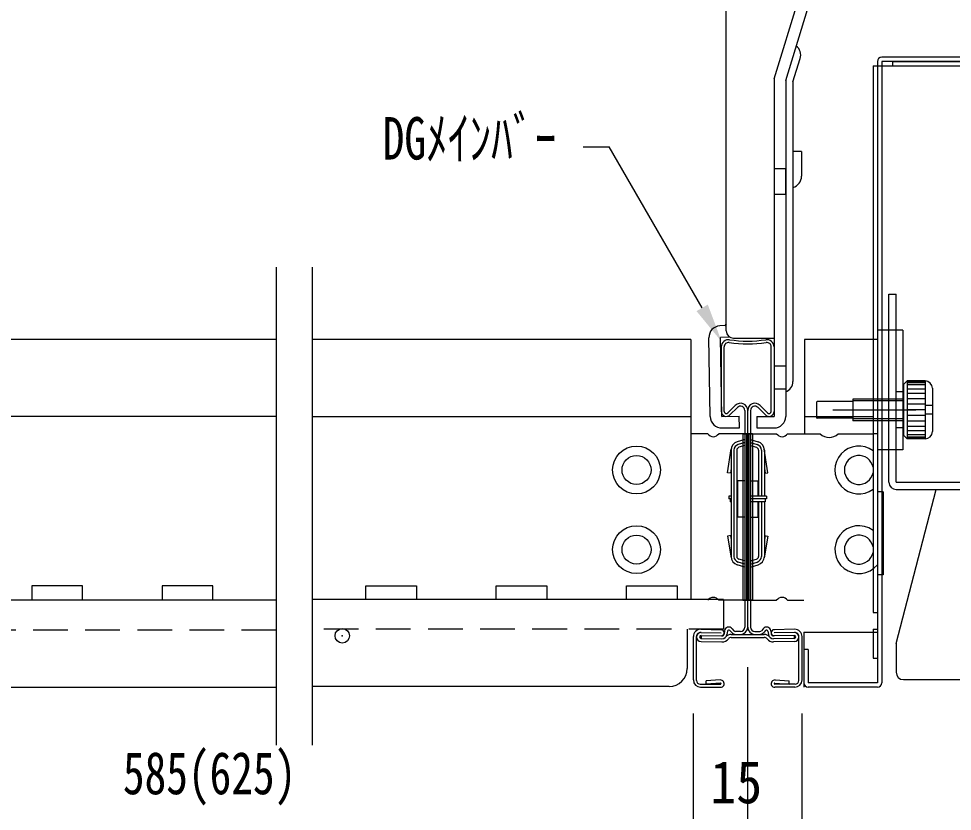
# Model space of a CAD drawing. Units: millimetres on the paper. Extents: x -213 to 192, y -129 to 153.
# Drawn here: x -137.05 to -104.82, y -101.04 to -73.67 of the extents above; entities that cross this region are included whole.
import ezdxf
from ezdxf.enums import TextEntityAlignment as Align

# ---------------------------------------------------------------- set-up
doc = ezdxf.new("R2010")
doc.units = ezdxf.units.MM
doc.header["$PDMODE"] = 32
doc.header["$PDSIZE"] = 0.5
doc.linetypes.add('DASHED1', pattern=[1.8, 1.2, -0.6])
for name, color, linetype in [('0-0_○注記', 134, 'Continuous'), ('0-4_○ﾒｲﾝTﾊﾞｰ', 134, 'Continuous'), ('0-5_○ﾀﾞｲﾛｰﾄﾝ', 134, 'Continuous'), ('0-6_○ｸﾛｽTﾊﾞｰ1200', 134, 'Continuous'), ('0-7_○Tﾊﾝｶﾞｰ', 134, 'Continuous'), ('0-8_○その他', 134, 'Continuous'), ('0-F_○照明器具', 134, 'Continuous')]:
    doc.layers.add(name, color=color, linetype=linetype)
doc.styles.add('ＭＳ ゴシック', font='')
doc.styles.get('ＭＳ ゴシック').set_extended_font_data('MS Gothic')

msp = doc.modelspace()

# ---------------------------------------------------------------- linework, layer by layer
at = {"layer": '0-0_○注記'}
for p, q in [((-117.567, -78.09), (-116.667, -78.09)), ((-113.455, -83.654), (-116.667, -78.09)), ((-111.881, -105.521), (-111.881, -96.059)), ((-113.756, -101.398), (-113.756, -97.661)), ((-110.006, -101.398), (-110.006, -97.661))]:
    msp.add_line(p, q, dxfattribs=at)
msp.add_point((-125.878, -94.976), dxfattribs=at)
msp.add_solid([(-113.26, -83.541), (-113.65, -83.766), (-112.78, -84.823)], dxfattribs=at)
at = {"layer": '0-4_○ﾒｲﾝTﾊﾞｰ'}
for p, q in [((-112.796, -85.001), (-112.796, -87.226)), ((-112.696, -87.226), (-112.696, -85.001)), ((-111.071, -87.226), (-111.071, -85.001)), ((-110.971, -85.001), (-110.971, -87.151)), ((-110.971, -85.001), (-110.971, -87.226)), ((-112.31, -87.021), (-112.568, -87.279)), ((-111.456, -87.021), (-111.199, -87.279)), ((-112.497, -87.35), (-112.239, -87.092)), ((-111.983, -87.198), (-111.983, -94.676)), ((-111.883, -94.676), (-111.883, -87.198)), ((-111.783, -87.198), (-111.783, -94.676)), ((-111.269, -87.35), (-111.527, -87.092)), ((-111.983, -88.201), (-112.241, -88.276)), ((-111.983, -88.305), (-112.214, -88.372)), ((-111.783, -88.201), (-111.525, -88.276)), ((-111.783, -88.305), (-111.553, -88.372)), ((-112.581, -89.346), (-112.455, -88.519)), ((-112.458, -88.564), (-112.458, -92.238)), ((-112.358, -88.564), (-112.358, -92.238)), ((-112.258, -88.564), (-112.258, -92.238)), ((-111.983, -88.409), (-112.186, -88.468)), ((-111.783, -88.409), (-111.58, -88.468)), ((-111.508, -88.564), (-111.508, -90.151)), ((-111.408, -88.564), (-111.408, -90.151)), ((-111.185, -89.346), (-111.312, -88.519)), ((-111.308, -88.564), (-111.308, -90.151)), ((-112.458, -89.205), (-112.482, -89.361)), ((-111.308, -89.205), (-111.284, -89.361)), ((-112.458, -89.365), (-112.581, -89.346)), ((-111.308, -89.365), (-111.185, -89.346)), ((-112.233, -89.626), (-112.233, -90.876)), ((-111.983, -89.626), (-112.233, -89.626)), ((-112.533, -90.151), (-112.533, -90.251)), ((-112.458, -90.151), (-112.533, -90.151)), ((-111.233, -90.151), (-111.783, -90.151)), ((-111.233, -90.151), (-111.233, -90.251)), ((-112.458, -90.251), (-112.533, -90.251)), ((-112.483, -90.251), (-112.483, -90.351)), ((-112.458, -90.351), (-112.483, -90.351)), ((-111.233, -90.251), (-111.783, -90.251)), ((-111.283, -90.351), (-111.783, -90.351)), ((-111.533, -90.351), (-111.533, -90.876)), ((-111.508, -90.351), (-111.508, -92.238)), ((-111.408, -90.351), (-111.408, -92.238)), ((-111.308, -90.351), (-111.308, -92.238)), ((-111.283, -90.251), (-111.283, -90.351)), ((-111.983, -90.876), (-112.233, -90.876)), ((-111.783, -90.876), (-111.533, -90.876)), ((-112.458, -91.514), (-112.58, -91.534)), ((-112.58, -91.534), (-112.454, -92.288)), ((-112.482, -91.518), (-112.458, -91.659)), ((-111.186, -91.534), (-111.312, -92.288)), ((-111.308, -91.514), (-111.186, -91.534)), ((-111.284, -91.518), (-111.308, -91.659)), ((-111.983, -92.497), (-112.214, -92.431)), ((-111.983, -92.393), (-112.186, -92.334)), ((-111.783, -92.393), (-111.58, -92.334)), ((-111.783, -92.497), (-111.553, -92.431)), ((-111.983, -92.601), (-112.241, -92.527)), ((-111.783, -92.601), (-111.525, -92.527)), ((-113.504, -94.751), (-112.799, -94.764)), ((-112.418, -94.73), (-112.36, -94.799)), ((-111.348, -94.73), (-111.406, -94.799)), ((-110.263, -94.751), (-110.967, -94.764)), ((-113.758, -96.501), (-113.758, -95.001)), ((-113.651, -96.514), (-113.651, -95.001)), ((-113.506, -94.859), (-112.8, -94.871)), ((-113.49, -94.966), (-113.492, -95.066)), ((-113.492, -95.066), (-112.774, -95.079)), ((-113.49, -94.966), (-112.773, -94.979)), ((-112.682, -94.805), (-112.697, -94.915)), ((-112.583, -94.819), (-112.598, -94.929)), ((-112.495, -94.794), (-112.436, -94.864)), ((-112.453, -94.926), (-111.313, -94.926)), ((-112.453, -95.034), (-111.313, -95.034)), ((-112.133, -94.826), (-112.302, -94.826)), ((-111.633, -94.826), (-111.464, -94.826)), ((-111.271, -94.794), (-111.33, -94.864)), ((-111.184, -94.819), (-111.168, -94.929)), ((-111.085, -94.805), (-111.069, -94.915)), ((-110.276, -94.966), (-110.994, -94.979)), ((-110.274, -95.066), (-110.992, -95.079)), ((-110.261, -94.859), (-110.966, -94.871)), ((-110.276, -94.966), (-110.274, -95.066)), ((-110.116, -96.514), (-110.116, -95.001)), ((-110.008, -96.501), (-110.008, -95.001)), ((-113.494, -95.174), (-112.776, -95.187)), ((-110.272, -95.174), (-110.99, -95.187)), ((-113.521, -96.644), (-112.821, -96.644)), ((-112.829, -96.501), (-113.321, -96.536)), ((-113.313, -96.643), (-113.321, -96.536)), ((-112.822, -96.609), (-113.313, -96.643)), ((-110.246, -96.644), (-110.946, -96.644)), ((-110.944, -96.609), (-110.453, -96.643)), ((-110.937, -96.501), (-110.446, -96.536)), ((-110.453, -96.643), (-110.446, -96.536)), ((-113.508, -96.751), (-112.821, -96.751)), ((-110.258, -96.751), (-110.946, -96.751))]:
    msp.add_line(p, q, dxfattribs=at)
msp.add_lwpolyline([(-111.783, -89.626), (-111.533, -89.626), (-111.533, -90.151)], dxfattribs=at)
for centre in [(-112.799, -94.764), (-110.968, -94.764)]:
    msp.add_circle(centre, 0.0106, dxfattribs=at)
for centre, radius, start, end in [((-112.546, -85.001), 0.25, 81.3679, 180), ((-111.883, -80.637), 4.164, 261.3679, 278.6321), ((-111.221, -85.001), 0.25, 0, 98.6321), ((-112.546, -85.001), 0.15, 81.3679, 180), ((-111.883, -80.637), 4.264, 261.3679, 278.6321), ((-111.221, -85.001), 0.15, 0, 98.6321), ((-112.133, -87.198), 0.25, 0, 135), ((-111.633, -87.198), 0.25, 45, 180), ((-112.621, -87.226), 0.175, 180, 315), ((-112.621, -87.226), 0.075, 180, 315), ((-112.133, -87.198), 0.15, 0, 135), ((-111.633, -87.198), 0.15, 45, 180), ((-111.146, -87.226), 0.175, 225, 0), ((-111.146, -87.226), 0.075, 225, 0), ((-112.158, -88.564), 0.3, 106.0938, 180), ((-111.608, -88.564), 0.3, 0, 73.9062), ((-112.158, -88.564), 0.2, 106.0938, 180), ((-112.158, -88.564), 0.1, 106.0938, 180), ((-111.608, -88.564), 0.1, 0, 73.9062), ((-111.608, -88.564), 0.2, 0, 73.9062), ((-112.158, -92.238), 0.3, 180, 253.9062), ((-112.158, -92.238), 0.2, 180, 253.9062), ((-112.158, -92.238), 0.1, 180, 253.9062), ((-111.608, -92.238), 0.1, 286.0938, 0), ((-111.608, -92.238), 0.2, 286.0938, 0), ((-111.608, -92.238), 0.3, 286.0938, 0), ((-113.508, -95.001), 0.25, 88.9876, 180), ((-112.533, -94.826), 0.15, 40, 172), ((-112.133, -94.676), 0.25, 270, 0), ((-112.133, -94.676), 0.15, 270, 0), ((-111.633, -94.676), 0.25, 180, 270), ((-111.633, -94.676), 0.15, 180, 270), ((-111.233, -94.826), 0.15, 8, 140), ((-110.258, -95.001), 0.25, 0, 91.0124), ((-113.508, -95.001), 0.142, 88.9876, 180), ((-113.491, -95.016), 0.158, 88.9876, 268.9876), ((-113.491, -95.016), 0.05, 88.9876, 268.9876), ((-112.801, -94.871), 0.107, 268.9876, 88.9876), ((-112.771, -94.904), 0.282, 268.9876, 321.3522), ((-112.771, -94.904), 0.175, 268.9876, 352), ((-112.771, -94.904), 0.075, 268.9876, 352), ((-112.453, -95.159), 0.233, 90, 141.3522), ((-112.533, -94.826), 0.05, 40, 172), ((-112.453, -95.159), 0.125, 90, 141.3522), ((-112.302, -94.751), 0.175, 220, 270), ((-112.302, -94.751), 0.075, 220, 270), ((-111.464, -94.751), 0.075, 270, 320), ((-111.464, -94.751), 0.175, 270, 320), ((-111.313, -95.159), 0.233, 38.6478, 90), ((-111.313, -95.159), 0.125, 38.6478, 90), ((-111.233, -94.826), 0.05, 8, 140), ((-110.995, -94.904), 0.282, 218.6478, 271.0124), ((-110.995, -94.904), 0.175, 188, 271.0124), ((-110.966, -94.871), 0.107, 91.0124, 271.0124), ((-110.995, -94.904), 0.075, 188, 271.0124), ((-110.275, -95.016), 0.158, 271.0124, 91.0124), ((-110.275, -95.016), 0.05, 271.0124, 91.0124), ((-110.258, -95.001), 0.142, 0, 91.0124), ((-113.508, -96.501), 0.25, 180, 270), ((-113.521, -96.514), 0.13, 180, 270), ((-112.821, -96.626), 0.125, 270, 94.05), ((-112.821, -96.626), 0.0175, 270, 94.05), ((-110.946, -96.626), 0.125, 85.95, 270), ((-110.946, -96.626), 0.0175, 85.95, 270), ((-110.258, -96.501), 0.25, 270, 0), ((-110.246, -96.514), 0.13, 270, 0)]:
    msp.add_arc(centre, radius, start, end, dxfattribs=at)
at = {"layer": '0-5_○ﾀﾞｲﾛｰﾄﾝ'}
for p, q in [((-128.154, -93.751), (-146.906, -93.751)), ((-112.718, -93.726), (-126.904, -93.726)), ((-112.718, -93.726), (-112.718, -94.751)), ((-113.968, -94.751), (-113.968, -96.101)), ((-145.031, -96.751), (-128.154, -96.751)), ((-114.593, -96.726), (-126.904, -96.726))]:
    msp.add_line(p, q, dxfattribs=at)
at = {"layer": '0-5_○ﾀﾞｲﾛｰﾄﾝ', "linetype": 'DASHED1'}
for p, q in [((-112.718, -94.751), (-126.904, -94.751)), ((-128.154, -94.776), (-146.906, -94.776))]:
    msp.add_line(p, q, dxfattribs=at)
at = {"layer": '0-5_○ﾀﾞｲﾛｰﾄﾝ'}
msp.add_arc((-114.593, -96.101), 0.625, 270, 0, dxfattribs=at)
at = {"layer": '0-6_○ｸﾛｽTﾊﾞｰ1200'}
for p, q in [((-128.154, -84.751), (-147.058, -84.751)), ((-113.846, -84.751), (-126.904, -84.751)), ((-113.846, -84.751), (-113.846, -87.401)), ((-113.846, -84.751), (-113.846, -93.726)), ((-107.556, -84.751), (-109.921, -84.751)), ((-109.921, -84.751), (-109.921, -88.001)), ((-128.154, -87.401), (-147.646, -87.401)), ((-126.904, -87.401), (-113.846, -87.401)), ((-109.921, -87.401), (-107.556, -87.401)), ((-113.258, -88.001), (-113.846, -88.001)), ((-111.721, -88.001), (-112.883, -88.001)), ((-112.046, -88.001), (-110.883, -88.001)), ((-112.046, -88.001), (-112.046, -93.751)), ((-111.921, -88.001), (-111.921, -93.751)), ((-111.846, -88.001), (-111.846, -93.751)), ((-111.721, -88.001), (-111.721, -93.751)), ((-110.508, -88.001), (-109.383, -88.001)), ((-108.758, -88.001), (-107.556, -88.001)), ((-134.845, -93.726), (-134.845, -93.251)), ((-130.345, -93.251), (-132.095, -93.251)), ((-132.095, -93.251), (-132.095, -93.726)), ((-130.345, -93.726), (-130.345, -93.251)), ((-123.317, -93.251), (-123.317, -93.726)), ((-111.721, -93.751), (-112.883, -93.751)), ((-112.046, -93.751), (-110.883, -93.751)), ((-110.508, -93.751), (-109.943, -93.751))]:
    msp.add_line(p, q, dxfattribs=at)
for points in [[(-134.845, -93.251), (-136.595, -93.251), (-136.595, -93.726)], [(-125.067, -93.726), (-125.067, -93.251), (-123.317, -93.251)], [(-120.567, -93.726), (-120.567, -93.251), (-118.817, -93.251), (-118.817, -93.726)], [(-116.067, -93.726), (-116.067, -93.251), (-114.317, -93.251), (-114.317, -93.726)]]:
    msp.add_lwpolyline(points, dxfattribs=at)
for centre, radius in [((-115.721, -89.251), 0.825), ((-115.721, -89.251), 0.5), ((-115.721, -92.001), 0.825), ((-115.721, -92.001), 0.5)]:
    msp.add_circle(centre, radius, dxfattribs=at)
for centre, radius, start, end in [((-113.071, -87.875), 0.226, 213.855, 326.145), ((-110.696, -87.875), 0.226, 213.855, 326.145), ((-109.071, -87.673), 0.453, 226.3972, 313.6028), ((-108.046, -89.251), 0.825, 53.5776, 306.4224), ((-108.046, -89.251), 0.5, 11.5756, 348.4244), ((-108.046, -92.001), 0.825, 53.5776, 320.8551), ((-108.046, -92.001), 0.5, 11.5756, 348.4244), ((-113.071, -93.877), 0.226, 33.855, 146.145), ((-110.696, -93.877), 0.226, 33.855, 146.145)]:
    msp.add_arc(centre, radius, start, end, dxfattribs=at)
at = {"layer": '0-7_○Tﾊﾝｶﾞｰ'}
for p, q in [((-112.621, -84.451), (-112.621, -62.901)), ((-110.971, -75.749), (-109.271, -70.191)), ((-110.571, -75.809), (-108.871, -70.251)), ((-110.321, -75.846), (-110.076, -75.045)), ((-110.971, -75.749), (-110.971, -84.701)), ((-110.571, -75.809), (-110.571, -87.401)), ((-110.321, -75.846), (-110.321, -86.198)), ((-110.021, -78.257), (-110.321, -78.257)), ((-110.021, -78.257), (-110.021, -79.107)), ((-112.621, -84.266), (-112.844, -84.278)), ((-112.621, -84.2), (-112.686, -84.269)), ((-113.175, -87.408), (-113.223, -84.684)), ((-112.507, -84.661), (-112.823, -84.677)), ((-112.775, -87.401), (-112.823, -84.677)), ((-112.371, -84.701), (-110.971, -84.701)), ((-110.971, -84.701), (-110.971, -87.401)), ((-110.971, -85.651), (-110.571, -85.651)), ((-110.971, -86.451), (-110.571, -86.451)), ((-112.775, -87.401), (-112.175, -87.391)), ((-112.168, -87.791), (-112.175, -87.391)), ((-111.571, -87.401), (-110.971, -87.401)), ((-111.571, -87.401), (-111.571, -87.801)), ((-112.768, -87.801), (-112.168, -87.791)), ((-111.571, -87.801), (-110.971, -87.801))]:
    msp.add_line(p, q, dxfattribs=at)
msp.add_lwpolyline([(-110.971, -79.726), (-110.571, -79.726), (-110.571, -78.851), (-110.971, -78.851)], close=True, dxfattribs=at)
for centre, radius, start, end in [((-110.427, -74.915), 0.375, 339.7459, 53.6183), ((-110.421, -79.107), 0.4, 284.4775, 0), ((-112.823, -84.677), 0.4, 93, 181), ((-112.371, -84.451), 0.25, 180, 270), ((-110.696, -86.198), 0.375, 289.4712, 0), ((-112.775, -87.401), 0.4, 181, 271), ((-110.971, -87.401), 0.4, 270, 0)]:
    msp.add_arc(centre, radius, start, end, dxfattribs=at)
at = {"layer": '0-8_○その他'}
for p, q in [((-128.154, -98.751), (-128.154, -82.251)), ((-126.904, -98.751), (-126.904, -82.251))]:
    msp.add_line(p, q, dxfattribs=at)
at = {"layer": '0-F_○照明器具'}
for p, q in [((-71.881, -75.001), (-107.256, -75.001)), ((-107.556, -75.301), (-96.881, -75.301)), ((-107.556, -75.301), (-107.556, -94.176)), ((-107.406, -75.151), (-107.406, -96.601)), ((-107.406, -75.301), (-107.406, -94.851)), ((-107.256, -75.151), (-107.256, -96.601)), ((-71.881, -75.151), (-107.256, -75.151)), ((-106.881, -75.151), (-106.881, -75.301)), ((-106.881, -75.151), (-71.881, -75.151)), ((-107.006, -83.176), (-106.756, -83.176)), ((-107.006, -89.676), (-107.006, -83.176)), ((-106.756, -89.676), (-106.756, -83.176)), ((-106.531, -84.426), (-107.406, -84.426)), ((-107.406, -84.751), (-107.556, -84.751)), ((-106.381, -86.176), (-106.506, -86.301)), ((-106.506, -86.301), (-106.506, -88.051)), ((-105.756, -86.176), (-106.381, -86.176)), ((-105.756, -86.191), (-106.381, -86.191)), ((-105.756, -86.237), (-106.381, -86.237)), ((-105.756, -86.312), (-106.381, -86.312)), ((-105.756, -86.176), (-105.756, -88.176)), ((-106.506, -86.551), (-106.756, -86.551)), ((-105.756, -86.459), (-106.381, -86.459)), ((-105.756, -86.609), (-106.381, -86.609)), ((-105.506, -86.426), (-105.506, -87.926)), ((-109.506, -86.914), (-109.506, -87.439)), ((-108.256, -86.889), (-109.481, -86.889)), ((-106.506, -86.801), (-108.256, -86.801)), ((-108.256, -86.801), (-108.256, -87.551)), ((-106.506, -86.869), (-108.256, -86.869)), ((-105.756, -86.79), (-106.381, -86.79)), ((-105.756, -86.981), (-106.381, -86.981)), ((-105.506, -87.026), (-105.756, -87.026)), ((-105.756, -87.026), (-105.756, -87.326)), ((-108.946, -87.176), (-106.078, -87.176)), ((-105.756, -87.176), (-106.381, -87.176)), ((-105.506, -87.326), (-105.756, -87.326)), ((-108.256, -87.464), (-109.481, -87.464)), ((-106.506, -87.483), (-108.256, -87.483)), ((-106.506, -87.551), (-108.256, -87.551)), ((-105.756, -87.372), (-106.381, -87.372)), ((-105.756, -87.562), (-106.381, -87.562)), ((-105.756, -87.744), (-106.381, -87.744)), ((-105.756, -87.894), (-106.381, -87.894)), ((-107.406, -88.001), (-107.556, -88.001)), ((-105.756, -88.04), (-106.381, -88.04)), ((-105.756, -88.115), (-106.381, -88.115)), ((-105.756, -88.161), (-106.381, -88.161)), ((-105.756, -88.176), (-106.381, -88.176)), ((-106.756, -89.676), (-103.436, -89.676)), ((-106.756, -95.237), (-105.381, -89.926)), ((-106.756, -89.926), (-103.365, -89.926)), ((-107.206, -90.001), (-107.406, -90.001)), ((-107.556, -94.176), (-107.406, -94.176)), ((-107.556, -94.751), (-107.406, -94.751)), ((-107.556, -94.751), (-107.556, -95.751)), ((-109.943, -94.851), (-109.943, -96.751)), ((-109.943, -94.851), (-107.406, -94.851)), ((-106.756, -95.237), (-106.756, -96.237)), ((-109.943, -95.449), (-109.943, -96.601)), ((-109.793, -95.449), (-109.943, -95.449)), ((-109.793, -95.449), (-109.793, -96.601)), ((-107.556, -95.751), (-107.406, -95.751)), ((-107.406, -96.601), (-109.793, -96.601)), ((-106.506, -96.487), (-86.131, -96.487)), ((-107.406, -96.751), (-109.793, -96.751))]:
    msp.add_line(p, q, dxfattribs=at)
for points in [[(-106.531, -84.426), (-106.531, -88.551), (-107.406, -88.551)], [(-106.381, -86.176), (-106.381, -88.176), (-106.506, -88.051)], [(-106.506, -86.551), (-106.506, -87.801), (-106.756, -87.801)], [(-107.206, -90.001), (-107.206, -92.876), (-107.406, -92.876)]]:
    msp.add_lwpolyline(points, dxfattribs=at)
for centre, radius, start, end in [((-107.256, -75.151), 0.15, 90, 180), ((-105.756, -86.426), 0.25, 0, 90), ((-109.481, -86.914), 0.025, 90, 180), ((-109.481, -87.439), 0.025, 180, 270), ((-105.756, -87.926), 0.25, 270, 0), ((-106.756, -89.676), 0.25, 180, 270), ((-106.506, -96.237), 0.25, 180, 270), ((-109.793, -96.601), 0.15, 180, 270), ((-107.406, -96.601), 0.15, 270, 0)]:
    msp.add_arc(centre, radius, start, end, dxfattribs=at)

# ---------------------------------------------------------------- texts
at = {"layer": '0-0_○注記', "style": 'ＭＳ ゴシック'}
for s, width, p in [('DGﾒｲﾝﾊﾞｰ ', 0.75, (-124.484, -78.972)), ('585(625)', 0.75, (-133.451, -100.886)), ('15', 0.9, (-113.177, -101.198))]:
    msp.add_text(s, height=1.466, dxfattribs=dict(at, width=width)).set_placement(p, align=Align.BOTTOM_LEFT)

doc.saveas('drawing.dxf')
